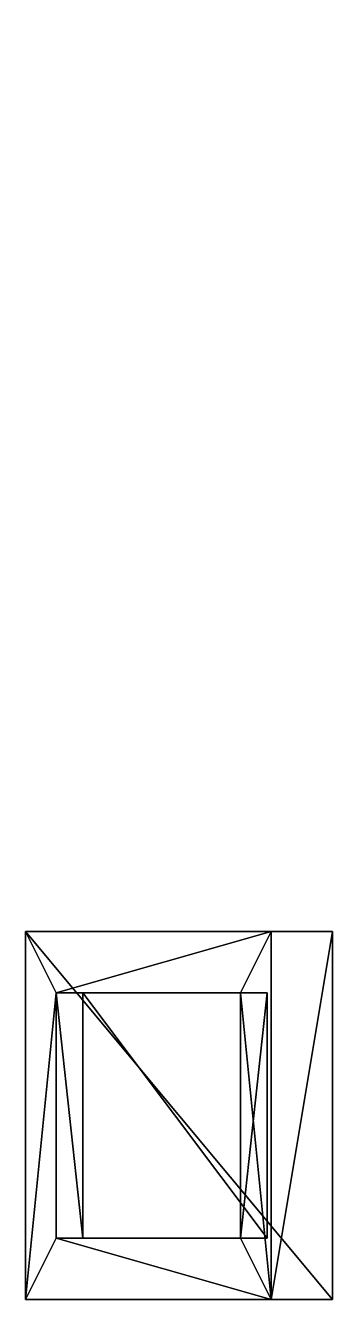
# Model space of a CAD drawing. Extents: x 770 to 820, y -208 to 0.
import ezdxf

# ---------------------------------------------------------------- set-up
doc = ezdxf.new("R2010")
doc.units = 0
doc.layers.get('0').update_dxf_attribs({"linetype": 'CONTINUOUS'})

# ---------------------------------------------------------------- blocks, each defined once
blk = doc.blocks.new('_INCLUDE_LIBRARY_2')
at = {"color": 7}
blk.add_line((769.99, 4.33, 147.73), (769.99, 4.33, 207.73), dxfattribs=at)
blk = doc.blocks.new('7')
blk.add_blockref('_INCLUDE_LIBRARY_2', (0, 0))
blk = doc.blocks.new('_INCLUDE_LIBRARY_4')
at = {"color": 18}
mesh = blk.add_polyface(dxfattribs=at)
corners = [(769.99, 0, 147.73), (769.99, 0, 207.73), (769.99, 4.33, 147.73), (769.99, 4.33, 207.73), (769.99, 0, 147.73), (769.99, 4.33, 147.73), (819.99, 0, 147.73), (809.99, 73.61, 147.73), (819.99, 73.61, 147.73), (809.99, 73.61, 147.73), (769.99, 4.33, 147.73), (775, 13.01, 157.73), (805, 64.97, 157.73), (809.99, 73.61, 207.73), (775, 13.01, 197.73), (769.99, 4.33, 207.73), (805, 64.97, 197.73), (775, 13.01, 197.73), (805, 64.97, 197.73), (779.33, 10.51, 197.73), (809.33, 62.47, 197.73), (775, 13.01, 197.73), (779.33, 10.51, 197.73), (775, 13.01, 157.73), (779.33, 10.51, 157.73), (779.33, 10.51, 197.73), (809.33, 62.47, 197.73), (779.33, 10.51, 157.73), (809.33, 62.47, 157.73), (775, 13.01, 157.73), (779.33, 10.51, 157.73), (805, 64.97, 157.73), (809.33, 62.47, 157.73), (805, 64.97, 157.73), (809.33, 62.47, 157.73), (805, 64.97, 197.73), (809.33, 62.47, 197.73), (769.99, 0, 207.73), (819.99, 0, 207.73), (769.99, 4.33, 207.73), (819.99, 73.61, 207.73), (809.99, 73.61, 207.73), (769.99, 0, 207.73), (769.99, 0, 147.73), (819.99, 0, 207.73), (819.99, 0, 147.73), (819.99, 73.61, 207.73), (819.99, 73.61, 147.73), (809.99, 73.61, 207.73), (809.99, 73.61, 147.73), (819.99, 0, 207.73), (819.99, 0, 147.73), (819.99, 73.61, 207.73), (819.99, 73.61, 147.73)]
mesh.append_faces([[corners[k] for k in face] for face in [(0, 1, 2), (1, 3, 2), (4, 5, 6), (5, 7, 6), (7, 8, 6), (9, 10, 11), (9, 11, 12), (9, 12, 13), (13, 14, 15), (12, 16, 13), (16, 14, 13), (14, 11, 15), (15, 11, 10), (17, 18, 19), (18, 20, 19), (21, 22, 23), (22, 24, 23), (25, 26, 27), (26, 28, 27), (29, 30, 31), (30, 32, 31), (33, 34, 35), (34, 36, 35), (37, 38, 39), (40, 41, 38), (41, 39, 38), (42, 43, 44), (43, 45, 44), (46, 47, 48), (47, 49, 48), (50, 51, 52), (51, 53, 52)]], dxfattribs={"color": 18})
blk = doc.blocks.new('_INCLUDE_LIBRARY_5')
at = {"color": 7}
for p, q in [((809.99, 73.61, 147.73), (809.99, 73.61, 147.73)), ((809.99, 73.61, 207.73), (809.99, 73.61, 207.73)), ((819.99, 73.61, 147.73), (819.99, 73.61, 147.73)), ((819.99, 73.61, 207.73), (819.99, 73.61, 207.73)), ((805, 64.97, 157.73), (805, 64.97, 157.73)), ((805, 64.97, 197.73), (805, 64.97, 197.73)), ((809.33, 62.47, 197.73), (809.33, 62.47, 197.73)), ((809.33, 62.47, 157.73), (809.33, 62.47, 157.73)), ((775, 13.01, 157.73), (775, 13.01, 157.73)), ((775, 13.01, 197.73), (775, 13.01, 197.73)), ((779.33, 10.51, 197.73), (779.33, 10.51, 197.73)), ((779.33, 10.51, 157.73), (779.33, 10.51, 157.73)), ((769.99, 4.33, 207.73), (769.99, 4.33, 207.73)), ((769.99, 4.33, 147.73), (769.99, 4.33, 147.73)), ((769.99, 0, 147.73), (769.99, 0, 147.73)), ((769.99, 0, 207.73), (769.99, 0, 207.73)), ((819.99, 0, 147.73), (819.99, 0, 147.73)), ((819.99, 0, 207.73), (819.99, 0, 207.73))]:
    blk.add_line(p, q, dxfattribs=at)
blk = doc.blocks.new('8')
for name in ['_INCLUDE_LIBRARY_4', '_INCLUDE_LIBRARY_5']:
    blk.add_blockref(name, (0, 0))
blk = doc.blocks.new('6')
for name in ['8', '7']:
    blk.add_blockref(name, (0, 0))

msp = doc.modelspace()

# ---------------------------------------------------------------- block references
at = {"extrusion": (0, -1, 0)}
msp.add_blockref('6', (0, 0), dxfattribs=at)

doc.saveas('drawing.dxf')
